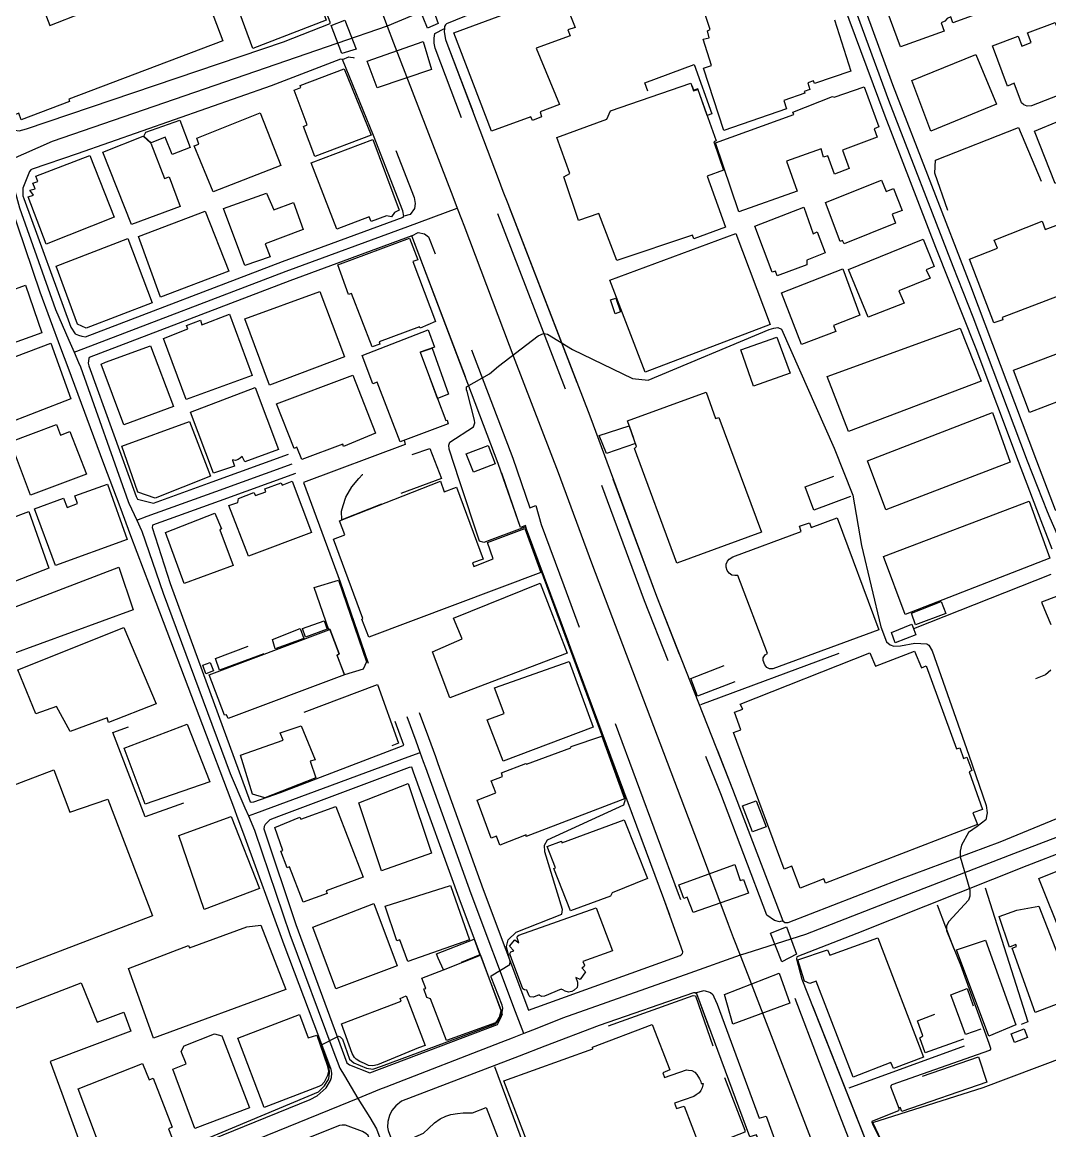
# Model space of a CAD drawing. Header units: millimetres. Extents: x 198785 to 203305, y 542885 to 545889.
# Drawn here: x 202746 to 202945.9, y 543996.1 to 544211.6 of the extents above; entities that cross this region are included whole.
import ezdxf

# ---------------------------------------------------------------- set-up
doc = ezdxf.new("R2010")
doc.units = ezdxf.units.MM
for name, pattern in [('FENCE_25K', [54.3, 28.7, -9.2, -16.4]), ('HIDDEN_BULD_25K', [28.8, 18.4, -10.4]), ('HIDDEN_IN_25K', [56.5, 36.5, -20])]:
    doc.linetypes.add(name, pattern=pattern)
for name, color, linetype in [('A0013114', 253, 'Continuous'), ('A0013117', 253, 'Continuous'), ('A0023214', 253, 'Continuous'), ('A0023217', 253, 'Continuous'), ('A0033324', 253, 'Continuous'), ('A0043325', 253, 'Continuous'), ('B0014111', 253, 'Continuous'), ('B0014112', 253, 'Continuous'), ('B0014113', 253, 'Continuous'), ('B0014115', 253, 'Continuous'), ('B0014116', 253, 'Continuous'), ('B0014118', 253, 'Continuous'), ('B0024120', 253, 'Continuous'), ('C0076117', 253, 'Continuous'), ('F0017111', 253, 'Continuous'), ('F0047224', 253, 'Continuous')]:
    doc.layers.add(name, color=color, linetype=linetype)

msp = doc.modelspace()

# ---------------------------------------------------------------- linework, layer by layer
at = {"layer": 'A0013114'}
for points in [[(202805.93, 544211.38), (202805.98, 544211.64), (202794.15, 544242.35), (202778.06, 544285.29), (202777.6, 544286.08)], [(202828.22, 544210.79), (202828.16, 544210.4), (202828.14, 544209.72), (202828.38, 544208.25), (202828.48, 544208.05), (202838.63, 544181.23), (202839.56, 544178.77), (202840.49, 544176.37), (202856.43, 544135.09), (202869.4, 544100.01), (202884.24, 544062.51), (202893.99, 544036.92), (202894.41, 544036.6)], [(202820.27, 544173.92), (202820.1, 544174.93), (202814.41, 544189.58), (202808.32, 544204.38)], [(202874.53, 544030.82), (202874.54, 544030.85), (202870.84, 544041.2), (202844.15, 544113.02), (202843.95, 544113.73), (202842.97, 544113.37), (202838.66, 544125.83), (202821.83, 544170.07)], [(202896.72, 544029.93), (202896.65, 544029.49), (202897.69, 544025.56), (202926.77, 543952.21), (202944.07, 543905.08), (202944.26, 543904.86)], [(202928.93, 543888.05), (202915.86, 543922.67), (202905.13, 543950.98), (202888.88, 543995.28), (202887.55, 543994.92), (202877.24, 544022.73)]]:
    msp.add_lwpolyline(points, dxfattribs=at)
at = {"layer": 'A0013117'}
for points in [[(202777.6, 544286.08), (202777.52, 544286.08), (202759.18, 544279), (202716.49, 544262.94), (202716.38, 544262.77), (202716.51, 544262.14), (202724.99, 544238.96), (202743.05, 544191.86), (202743.87, 544190.98), (202744.63, 544190.63), (202745.48, 544190.5), (202746.92, 544190.85), (202796.87, 544207.81), (202805.93, 544211.38)], [(202946.36, 544109.18), (202944.27, 544114.64), (202939.84, 544126.21), (202931.59, 544148.14), (202923.75, 544167.83), (202913.93, 544193.35), (202901.14, 544227.7)], [(202905.23, 544227.23), (202915.33, 544199.49), (202930.51, 544160.38), (202943.37, 544126.35), (202946.97, 544116.78), (202948.75, 544115.98), (202950.86, 544115.02), (202997.46, 544133.87), (203011.53, 544139.69), (203011.71, 544139.89), (203013.8, 544144.29), (203013.75, 544144.7), (203005.27, 544168.63), (203001.2, 544179.5), (202998.33, 544187.17), (202986.34, 544219.2)], [(202839.42, 544215.72), (202828.6, 544211.29), (202828.4, 544211.11), (202828.22, 544210.79)], [(202808.32, 544204.38), (202807.97, 544204.4), (202794.47, 544199.25), (202756.77, 544186.04), (202747.96, 544183.05), (202747.74, 544182.89), (202747.49, 544182.57), (202746.2, 544179.36), (202746.17, 544178.45), (202746.2, 544177.85), (202746.39, 544177.32), (202755.51, 544152.34), (202756.33, 544151.05), (202756.99, 544150.76), (202757.65, 544150.57), (202758.36, 544150.44), (202796.71, 544165.1), (202820.16, 544173.72), (202820.27, 544173.92)], [(202772.35, 543990.13), (202802.04, 544002.19), (202803.42, 544002.88), (202805.18, 544004.45), (202806, 544005.84), (202806.22, 544006.47), (202806.25, 544007.25), (202806.16, 544007.98), (202803.77, 544014.43), (202797, 544032.24), (202789.15, 544053.73), (202787.89, 544057.17), (202787.41, 544058.51), (202780.46, 544076.77), (202772.08, 544098.78), (202767.21, 544111.76), (202765.11, 544117.36), (202761.95, 544125.78), (202754.98, 544144.49), (202753.59, 544148.22), (202749.52, 544159.13), (202743.7, 544176.38)], [(202821.83, 544170.07), (202798.11, 544161.35), (202759.07, 544146.43), (202759.01, 544146.26), (202758.91, 544145.29), (202759.04, 544144.79), (202768.23, 544119.39), (202768.45, 544118.86), (202771.56, 544118.12), (202783.03, 544122.26), (202797.85, 544127.61)], [(202799.21, 544123.85), (202784.39, 544118.5), (202771.4, 544113.8), (202771.39, 544113.78), (202771.34, 544113.35), (202774.86, 544102.47), (202790.37, 544060.01), (202790.72, 544059.98), (202791.12, 544060.01), (202796.31, 544061.82), (202820.17, 544070.96), (202820.28, 544071.05), (202818.59, 544075.68)], [(202823.29, 544077.39), (202825.06, 544072.55), (202826.42, 544068.82), (202826.89, 544067.52), (202835.73, 544043.01), (202844.56, 544019.54), (202874.01, 544030.17), (202874.24, 544030.27), (202874.46, 544030.55), (202874.53, 544030.82)], [(202821.85, 544066.75), (202821.35, 544066.73), (202795.93, 544057.21), (202794.19, 544056.51), (202793.31, 544055.6), (202793.14, 544055.25), (202793.04, 544054.77), (202799.28, 544036.2), (202809.2, 544009.26), (202809.7, 544008.93), (202813.68, 544007.32), (202838.52, 544016.76), (202839.13, 544018.06), (202839.49, 544018.83), (202831.04, 544041.28), (202822.19, 544065.82), (202821.85, 544066.75)], [(202894.41, 544036.6), (202894.54, 544036.58), (202895.02, 544036.56), (202916.75, 544045.02), (202936.26, 544052.29), (202957.52, 544061)], [(202964.61, 544056.56), (202941.49, 544047.61), (202908.39, 544034.46), (202896.72, 544029.93)], [(202877.24, 544022.73), (202876.94, 544022.87), (202876.64, 544022.89), (202858.29, 544016.57), (202847.7, 544012.51), (202842.73, 544010.61), (202819.84, 544001.84), (202818.72, 544000.94), (202817.94, 544000.04), (202817.47, 543999.05), (202817.15, 543997.9), (202817.11, 543996.81), (202817.21, 543996.13), (202827.11, 543969.61)], [(202757.42, 543942.38), (202776.71, 543949.65), (202821.2, 543967.33), (202822.67, 543967.84), (202822.88, 543968.7), (202822.83, 543969.25), (202813.36, 543995.15), (202812.91, 543995.58), (202812.23, 543995.91), (202808.96, 543997.14), (202808.68, 543997.14), (202808.28, 543997.14), (202807.8, 543997.09), (202786.53, 543988.61), (202753.73, 543975.07), (202749.53, 543973.46), (202749.15, 543973.18), (202748.95, 543972.93), (202748.42, 543972.17), (202747.13, 543968.82)]]:
    msp.add_lwpolyline(points, dxfattribs=at)
at = {"layer": 'A0023214'}
msp.add_lwpolyline([(202815.4, 544215.1), (202817.03, 544210.87), (202818.29, 544207.59), (202829.81, 544177.72), (202830.68, 544175.45), (202831.5, 544173.33), (202831.94, 544172.18), (202841.85, 544145.89), (202850.29, 544124.06), (202856.78, 544106.52), (202877.54, 544051.86), (202883.39, 544036.22), (202884.36, 544033.69), (202885.7, 544030.21), (202887.17, 544026.4), (202908.95, 543969.79), (202915.95, 543951.6), (202934.5, 543901.93), (202936.58, 543896.44), (202937.62, 543893.69), (202938.67, 543890.93), (202951.57, 543856.87), (202954.8, 543848.34)], dxfattribs=at)
at = {"layer": 'A0023217'}
for points in [[(202897.1, 544243.14), (202892.04, 544241.35), (202887.35, 544239.69), (202861.64, 544229.26), (202826.63, 544214.83), (202817.03, 544210.87), (202807.25, 544207.5), (202751.85, 544188.44), (202746.29, 544185.96), (202743.05, 544184.51)], [(202947.4, 544111.97), (202946.02, 544115.16), (202945.49, 544116.41), (202941.61, 544126.28), (202931.05, 544154.26), (202927.13, 544164.11), (202914.63, 544196.42), (202903.19, 544227.47), (202898.91, 544238.48), (202897.1, 544243.14)], [(202743.05, 544184.51), (202744.02, 544180.99), (202745.51, 544175.54), (202752.52, 544155.73), (202755.12, 544149.8), (202756.14, 544147.45)], [(202756.14, 544147.45), (202758.04, 544148.18), (202797.41, 544163.22), (202821.08, 544171.92), (202830.68, 544175.45)], [(202756.14, 544147.45), (202757.02, 544145.46), (202757.38, 544144.62), (202766.65, 544118.45), (202766.8, 544118.12), (202768.33, 544114.82)], [(202768.33, 544114.82), (202770.37, 544115.56), (202783.71, 544120.38), (202798.53, 544125.73)], [(202768.33, 544114.82), (202769.27, 544112.77), (202769.34, 544112.63), (202773.47, 544100.63), (202786.5, 544065.55), (202789.36, 544058.86), (202790.04, 544057.29)], [(202823.46, 544069.63), (202822.67, 544071.8), (202820.94, 544076.53)], [(202790.04, 544057.29), (202791.48, 544057.82), (202804.68, 544062.7), (202821.11, 544068.77), (202823.46, 544069.63)], [(202843.61, 544014.98), (202842.02, 544019.19), (202833.39, 544042.15), (202824.54, 544066.67), (202824.13, 544067.78), (202823.46, 544069.63)], [(202966.27, 544060.42), (202963.48, 544059.35), (202938.88, 544049.95), (202912.57, 544039.74), (202898.42, 544034.24), (202895.54, 544033.33), (202886.83, 544030.57), (202885.7, 544030.21), (202875.9, 544026.74), (202851.16, 544017.96), (202846.15, 544015.99), (202843.61, 544014.98)], [(202811.36, 544002.38), (202807.84, 544000.95), (202779.44, 543989.37), (202744.53, 543975.7), (202739.61, 543973.77), (202739.04, 543975.02), (202737.28, 543979.84), (202723.6, 544017.34), (202719.99, 544025.48), (202712.26, 544046.09), (202709.77, 544053.18), (202708.58, 544056.58)], [(202790.04, 544057.29), (202791.22, 544054.53), (202791.3, 544054.31), (202798.14, 544034.22), (202806.48, 544011.84), (202807.81, 544008.25), (202808.72, 544006.75), (202811.36, 544002.38)], [(202843.61, 544014.98), (202841.35, 544014.1), (202839.15, 544013.23), (202816.76, 544004.58), (202815.56, 544004.09), (202811.36, 544002.38)], [(202811.36, 544002.38), (202813.64, 543998.65), (202814.99, 543996.44), (202824.93, 543969.57), (202825.01, 543969.35), (202825.18, 543968.84), (202825.8, 543967.01)]]:
    msp.add_lwpolyline(points, dxfattribs=at)
at = {"layer": 'A0033324', "linetype": 'HIDDEN_IN_25K', "flags": 128}
for points in [[(202893.99, 544036.92), (202893.37, 544036.73), (202892.4, 544036.96), (202890.9, 544038), (202881.91, 544061.61), (202867.07, 544099.12), (202858.26, 544122.95), (202854.1, 544134.21), (202837.22, 544177.88), (202826.38, 544206.55), (202826.2, 544207.56), (202826.18, 544208.52), (202826.3, 544209.4), (202828.16, 544210.4), (202828.14, 544209.72), (202828.38, 544208.25), (202828.48, 544208.05), (202838.63, 544181.23), (202839.56, 544178.77), (202840.49, 544176.37), (202856.43, 544135.09), (202869.4, 544100.01), (202884.24, 544062.51), (202893.99, 544036.92)], [(202821.54, 544174.2), (202820.27, 544173.92), (202820.1, 544174.93), (202814.41, 544189.58), (202808.32, 544204.38), (202809.58, 544204.89), (202809.88, 544204.84), (202810.44, 544204.74), (202811.18, 544204.44), (202811.68, 544204.09), (202817.19, 544190.69), (202817.35, 544190.28), (202822.31, 544177.51), (202822.46, 544176.36), (202822.33, 544175.42), (202821.54, 544174.2)], [(202841.48, 544126.86), (202844.81, 544117.22), (202845.95, 544117.63), (202847, 544113.96), (202851.41, 544102.09), (202873.66, 544042.23), (202876.33, 544034.74), (202876.65, 544033.83), (202876.77, 544033.19), (202876.76, 544032.24), (202874.46, 544030.55), (202874.54, 544030.85), (202870.84, 544041.2), (202844.15, 544113.02), (202843.95, 544113.73), (202842.97, 544113.37), (202838.66, 544125.83), (202821.83, 544170.07), (202823.04, 544170.75), (202824.33, 544170.45), (202825.06, 544169.86), (202825.48, 544168.92), (202841.48, 544126.86)], [(202911.51, 543990.7), (202909.43, 543990.46), (202908.8, 543990.54), (202908.3, 543990.74), (202905.07, 543999.07), (202901.15, 544009.36), (202894.23, 544027.49), (202894.25, 544028.22), (202894.4, 544028.49), (202894.65, 544028.82), (202895.2, 544029.07), (202896.72, 544029.93), (202896.65, 544029.49), (202897.69, 544025.56), (202911.51, 543990.7)], [(202881.2, 544020.69), (202889.41, 543998.54), (202890.75, 543998.9), (202905.98, 543957.39), (202907.94, 543952.03), (202918.67, 543923.73), (202930.36, 543892.76), (202930.79, 543891.43), (202930.94, 543890.58), (202930.94, 543889.41), (202930.52, 543888.8), (202928.93, 543888.05), (202915.86, 543922.67), (202905.13, 543950.98), (202888.88, 543995.28), (202887.55, 543994.92), (202877.24, 544022.73), (202876.94, 544022.87), (202878.72, 544023.37), (202879.92, 544022.96), (202880.36, 544022.55), (202880.61, 544022.12), (202881.2, 544020.69)]]:
    msp.add_lwpolyline(points, dxfattribs=at)
at = {"layer": 'A0043325'}
for points in [[(202826.97, 544211.37), (202824.89, 544210.48), (202822.35, 544216.77), (202824.7, 544217.68), (202826.97, 544211.37)], [(202811.04, 544206.4), (202808.2, 544205.53), (202806.18, 544210.95), (202808.78, 544212.01), (202811.04, 544206.4)], [(202825.69, 544202.39), (202815.07, 544198.88), (202813.15, 544204.03), (202824.02, 544207.86), (202825.69, 544202.39)], [(202884.69, 544047.82), (202885.68, 544044.76), (202886.35, 544044.95), (202887.29, 544042.26), (202876.54, 544038.51), (202875.4, 544041.51), (202874.74, 544041.21), (202873.76, 544043.87), (202884.69, 544047.82)], [(202896.67, 544030.41), (202893.81, 544028.93), (202891.58, 544034.51), (202894.7, 544035.72), (202896.67, 544030.41)], [(202895.34, 544020.91), (202884.3, 544016.81), (202882.64, 544022.56), (202893.29, 544026.74), (202895.34, 544020.91)]]:
    msp.add_lwpolyline(points, dxfattribs=at)
at = {"layer": 'B0014111'}
for points in [[(202805.15, 544211.98), (202790.92, 544206.51), (202787.78, 544214.91), (202791.81, 544216.41), (202788.01, 544227.36), (202797.81, 544231.04), (202802.06, 544219.1), (202802.63, 544218.91), (202805.15, 544211.98)], [(202846.78, 544194.18), (202847.08, 544193.22), (202845.28, 544192.5), (202845, 544193.24), (202837.33, 544190.4), (202830.03, 544209.57), (202850.92, 544217.33), (202853.59, 544210.61), (202852.16, 544210.12), (202852.61, 544208.93), (202846.01, 544206.57), (202850.54, 544195.62), (202846.78, 544194.18)], [(202904.02, 544212.05), (202907.24, 544202.12), (202900.16, 544199.7), (202899.96, 544200.2), (202898.85, 544199.84), (202899.28, 544198.5), (202898.18, 544198.11), (202898.29, 544197.8), (202894.19, 544196.39), (202894.74, 544194.79), (202882.54, 544190.56), (202878.59, 544202.66), (202880.15, 544203.21), (202878.49, 544208.31), (202879.69, 544208.55), (202879.35, 544209.95), (202879.85, 544210.18), (202878.41, 544214.47)], [(202813.95, 544189.65), (202803, 544185.53), (202800.77, 544191.35), (202801.46, 544191.69), (202798.92, 544198.37), (202800.27, 544198.94), (202800.13, 544199.33), (202808.66, 544202.53), (202813.95, 544189.65)], [(202876.13, 544199.79), (202876.64, 544198.28), (202877.48, 544198.55), (202881.02, 544188.56), (202880.56, 544188.35), (202882.48, 544182.85), (202879.31, 544181.66), (202882.83, 544171.77), (202876.66, 544169.49), (202876.4, 544170.19), (202861.74, 544165.25), (202858.19, 544174.45), (202854.26, 544173.04), (202851.38, 544181.54), (202852.6, 544182.18), (202850.05, 544189.2), (202859.76, 544192.77), (202860.51, 544194.37), (202876.13, 544199.79)], [(202796.35, 544183.73), (202783.21, 544178.63), (202779.5, 544187.55), (202780.39, 544187.91), (202780, 544189.04), (202792.33, 544193.99), (202796.35, 544183.73)], [(202776.72, 544192.54), (202778.72, 544187.22), (202775.22, 544185.86), (202773.86, 544189.24), (202771.14, 544188.13), (202769.73, 544189.44), (202770.07, 544190.22), (202776.72, 544192.54)], [(202771.1, 544188.12), (202773.73, 544181.24), (202774.64, 544181.55), (202776.8, 544175.79), (202767.32, 544172.3), (202761.73, 544186.33), (202769.58, 544189.44), (202771.1, 544188.12)], [(202818.49, 544174.62), (202817.89, 544173.8), (202816.91, 544173.96), (202813.93, 544172.85), (202813.52, 544173.77), (202807.25, 544171.38), (202802.23, 544184.27), (202814.27, 544188.79), (202819.36, 544175.04), (202818.49, 544174.62)], [(202763.97, 544173.7), (202750.73, 544168.48), (202747.18, 544177.63), (202748.23, 544178.01), (202747.56, 544178.93), (202748.57, 544179.24), (202748.12, 544180.31), (202749.12, 544180.63), (202748.72, 544181.65), (202759.22, 544185.69), (202763.97, 544173.7)], [(202793.57, 544178.35), (202795, 544175.11), (202798.85, 544176.53), (202800.71, 544171.28), (202793.32, 544168.51), (202794.26, 544166.02), (202789.38, 544164.34), (202785.2, 544175.37), (202793.57, 544178.35)], [(202822.04, 544165.09), (202826.47, 544153.43), (202823.44, 544152.15), (202823.3, 544152.39), (202815.49, 544149.48), (202815.62, 544149.01), (202814.1, 544148.47), (202810.13, 544158.87), (202809.53, 544158.67), (202807.46, 544164.42), (202821.4, 544169.64), (202823.01, 544165.41), (202822.04, 544165.09)], [(202891.52, 544152.81), (202867.22, 544143.57), (202860.37, 544161.44), (202884.88, 544170.54), (202891.52, 544152.81)], [(202749.9, 544151.22), (202737.23, 544146.71), (202733.95, 544155.84), (202746.68, 544160.46), (202749.9, 544151.22)], [(202823.47, 544147.48), (202826.84, 544138.46), (202828.44, 544134.18), (202828.69, 544134.27), (202828.93, 544133.51), (202819.6, 544130.03), (202815.1, 544141.64), (202814.25, 544141.31), (202812.19, 544146.82), (202825.04, 544151.78), (202826.25, 544148.46), (202823.47, 544147.48)], [(202895.41, 544143.37), (202888.31, 544140.84), (202885.8, 544147.89), (202892.83, 544150.36), (202895.41, 544143.37)], [(202775.45, 544136.87), (202765.8, 544133.3), (202761.4, 544145.14), (202762.25, 544145.54), (202770.99, 544148.71), (202775.45, 544136.87)], [(202879.09, 544139.7), (202880.91, 544134.58), (202881.52, 544134.77), (202889.82, 544112.48), (202873.37, 544106.41), (202865.14, 544128.72), (202865.56, 544129.09), (202863.76, 544134.1), (202879.09, 544139.7)], [(202752.74, 544133.39), (202753.48, 544131.33), (202755.31, 544132.03), (202758.55, 544123.76), (202747.65, 544119.67), (202743.79, 544130.01), (202752.74, 544133.39)], [(202827.43, 544122.36), (202828.14, 544120.33), (202830.52, 544121.2), (202835.69, 544107.21), (202833.66, 544106.47), (202833.91, 544105.77), (202837.63, 544107.27), (202836.56, 544110.47), (202843.8, 544113.17), (202846.95, 544104.61), (202813.46, 544092.05), (202812.12, 544095.58), (202812.32, 544095.65), (202806.61, 544111.1), (202808.83, 544111.94), (202807.75, 544114.67), (202827.43, 544122.36)], [(202787.08, 544106.01), (202777.53, 544102.47), (202773.93, 544112.42), (202783.54, 544116.17), (202784.79, 544113.1), (202784.5, 544112.93), (202787.08, 544106.01)], [(202904.58, 544115.25), (202912.66, 544093.49), (202892.05, 544085.89), (202891.41, 544085.9), (202890.87, 544086.17), (202890.48, 544086.7), (202890.17, 544087.49), (202890.2, 544088.02), (202890.58, 544088.62), (202891.03, 544088.87), (202885.23, 544104.04), (202884.66, 544104.02), (202884.08, 544104.12), (202883.59, 544104.5), (202883.18, 544105.01), (202883, 544105.67), (202882.99, 544106.22), (202883.22, 544106.84), (202883.55, 544107.2), (202884.28, 544107.69), (202897.58, 544112.62), (202897.21, 544113.63), (202899.18, 544114.3), (202899.52, 544113.36), (202904.58, 544115.25)], [(202767.64, 544097.38), (202743.51, 544088.58), (202740.57, 544096.37), (202764.85, 544105.68), (202767.64, 544097.38)], [(202808.75, 544084.71), (202807.29, 544088.53), (202807.73, 544088.78), (202805.9, 544093.58), (202805.69, 544093.5), (202802.85, 544101.69), (202807.57, 544103.15), (202813.05, 544087.23), (202812.4, 544085.85), (202808.75, 544084.71)], [(202852.02, 544088.95), (202829.25, 544080.23), (202825.83, 544089.18), (202831.66, 544091.71), (202829.97, 544095.76), (202846.79, 544102.56), (202852.02, 544088.95)], [(202772.13, 544079.1), (202762.85, 544075.45), (202762.61, 544076.35), (202755.41, 544073.68), (202752.73, 544078.56), (202748.71, 544077.15), (202745.22, 544085.69), (202765.81, 544093.92), (202772.13, 544079.1)], [(202808.75, 544084.71), (202786.1, 544076.26), (202785.8, 544076.98), (202785.43, 544076.88), (202782.41, 544084.72), (202805.69, 544093.5), (202805.9, 544093.58), (202807.72, 544088.78), (202807.28, 544088.53), (202808.75, 544084.71)], [(202919.63, 544089.3), (202920.98, 544086.11), (202921.89, 544086.48), (202927.81, 544070.33), (202928.4, 544070.51), (202929.17, 544068.49), (202929.8, 544068.69), (202930.78, 544066.15), (202930.22, 544065.89), (202932.84, 544058.52), (202930.97, 544057.89), (202931.84, 544055.63), (202902.31, 544044.23), (202901.98, 544045.06), (202897.4, 544043.22), (202895.75, 544047.54), (202894.29, 544046.97), (202884.38, 544073.49), (202885.81, 544074.03), (202884.58, 544077.46), (202886.2, 544078.08), (202885.72, 544079.03), (202910.93, 544088.99), (202912.02, 544086.41), (202919.63, 544089.3)], [(202857.11, 544074.57), (202839.63, 544067.97), (202836.48, 544075.95), (202839.77, 544077.22), (202837.9, 544082.18), (202852.42, 544087.31), (202857.11, 544074.57)], [(202803.17, 544064.72), (202793.25, 544060.84), (202790.86, 544061.54), (202788.49, 544069.09), (202796.79, 544072.03), (202796.25, 544073.48), (202800.34, 544074.8), (202803.02, 544068.23), (202802.07, 544067.95), (202803.17, 544064.72)], [(202858.77, 544072.83), (202863.19, 544060.64), (202844.08, 544053.27), (202844.06, 544053.61), (202838.98, 544051.64), (202838.29, 544053.36), (202837.26, 544052.95), (202834.55, 544060.36), (202838.18, 544061.78), (202837.28, 544064.1), (202839.48, 544064.93), (202839.31, 544065.69), (202844, 544067.49), (202844.11, 544067.34), (202852.77, 544070.52), (202852.8, 544070.8), (202858.77, 544072.83)], [(202752.2, 544066.28), (202755.3, 544058), (202762.74, 544060.56), (202771.41, 544037.88), (202734.03, 544023.59), (202722.07, 544054.77), (202752.2, 544066.28)], [(202825.68, 544050.04), (202815.95, 544046.65), (202811.56, 544059.84), (202821.15, 544063.59), (202825.68, 544050.04)], [(202792.18, 544043.18), (202781.47, 544039.11), (202776.49, 544053.46), (202786.71, 544057.19), (202792.18, 544043.18)], [(202863.11, 544056.51), (202867.65, 544045.1), (202860.82, 544042.37), (202860.45, 544041.7), (202852.69, 544038.84), (202849.43, 544047.06), (202849.79, 544047.21), (202848.17, 544051.32), (202850.97, 544052.4), (202851.03, 544052.06), (202863.11, 544056.51)], [(202957.46, 544050.61), (202957.61, 544050.03), (202957.88, 544050.09), (202962.15, 544039.25), (202961.59, 544038.45), (202948.54, 544033.31), (202943.81, 544045.12), (202957.46, 544050.61)], [(202819, 544028.16), (202807.03, 544023.65), (202802.58, 544035.66), (202814.44, 544040.28), (202819, 544028.16)], [(202857.66, 544039.43), (202860.89, 544031.06), (202855.13, 544028.98), (202855.4, 544028.26), (202855.3, 544027.95), (202854.94, 544027.76), (202854.92, 544027.76), (202855.61, 544026.96), (202854.6, 544025.48), (202853.73, 544025.86), (202854.09, 544024.95), (202854.09, 544024.4), (202854, 544023.95), (202853.39, 544023.45), (202852.97, 544023.18), (202852.33, 544023.02), (202851.67, 544023.21), (202851.19, 544023.47), (202851.03, 544023.58), (202850.89, 544023.61), (202847.66, 544022.28), (202847.12, 544022.2), (202846.71, 544022.37), (202846.59, 544022.48), (202845.52, 544022.08), (202844.88, 544022.14), (202844.67, 544022.3), (202844.22, 544023.44), (202843.73, 544023.5), (202843.43, 544023.71), (202841.24, 544029.56), (202840.93, 544030.48), (202841.09, 544030.85), (202841.27, 544030.94), (202841.69, 544031.08), (202840.82, 544031.96), (202841.85, 544033.18), (202842.63, 544032.64), (202842.3, 544033.57), (202842.38, 544033.92), (202842.64, 544034.09), (202857.66, 544039.43)], [(202943.8, 544039.72), (202950.7, 544021.98), (202943.07, 544019.09), (202938.58, 544031.56), (202939.47, 544031.9), (202939.33, 544032.32), (202938.12, 544031.79), (202936.08, 544037.72), (202939.54, 544039), (202943.8, 544039.72)], [(202912.47, 544033.57), (202921.34, 544010.37), (202915.54, 544008.17), (202915.02, 544009.34), (202907.65, 544006.48), (202900.47, 544025.2), (202899.23, 544024.72), (202898.2, 544025.17), (202896.94, 544029.32), (202902.7, 544031.27), (202903.11, 544030.23), (202912.47, 544033.57)], [(202939.33, 544016.67), (202934.1, 544014.48), (202927.77, 544031.27), (202933.44, 544033.16), (202939.33, 544016.67)], [(202827.98, 544027.4), (202835.17, 544030.24), (202839.14, 544019.45), (202838.84, 544018.17), (202838.46, 544017.53), (202838.09, 544017.09), (202828.57, 544013.62), (202825.5, 544021.74), (202824.78, 544021.99), (202824.18, 544023.68), (202824.57, 544023.74), (202823.76, 544025.73), (202827.98, 544027.4)], [(202757.52, 544024.83), (202760.64, 544017.21), (202765.83, 544019.17), (202767.19, 544015.45), (202751.49, 544009.53), (202753.74, 544003.38), (202759.64, 543987.1), (202757.62, 543986.44), (202757.69, 543986.09), (202747.77, 543982.32), (202746.91, 543984.4), (202743.69, 543983.37), (202732.34, 544013.25), (202733.59, 544013.82), (202732.98, 544015.36), (202757.52, 544024.83)], [(202815.15, 544008.92), (202814.24, 544008.69), (202813.44, 544008.79), (202812.62, 544009.15), (202811.72, 544009.58), (202811.01, 544010), (202810.69, 544010.31), (202810.25, 544011.08), (202808.14, 544016.9), (202819.77, 544021.3), (202819.56, 544021.79), (202820.72, 544022.29), (202824.44, 544012.69), (202823.15, 544012.18), (202815.15, 544008.92)], [(202800.02, 544018.66), (202801.7, 544014.17), (202803.35, 544014.7), (202805.38, 544008.82), (202805.59, 544008.14), (202805.63, 544007.53), (202805.46, 544006.84), (202805.07, 544006.07), (202804.79, 544005.53), (202804.29, 544004.97), (202803.73, 544004.66), (202793.1, 544000.6), (202787.99, 544014.09), (202800.02, 544018.66)], [(202848.83, 543982.07), (202839.71, 544005.76), (202857.05, 544011.99), (202856.96, 544012.33), (202868.59, 544016.75), (202872.03, 544007.93), (202870.65, 544007.36)], [(202790.26, 544000.56), (202779.65, 543996.55), (202775.32, 544008.07), (202777.94, 544009.09), (202776.97, 544011.47), (202777.55, 544012.57), (202783.46, 544014.9), (202784.85, 544014.53), (202790.26, 544000.56)], [(202965.61, 543992.4), (202963.93, 543988.94), (202955.95, 543970.91), (202950.76, 543959.58), (202938.71, 543972.63), (202945.2, 543987.1), (202938.97, 543989.88), (202935.73, 543987.37), (202918.71, 543982.43), (202911.52, 543997.71), (202932.96, 544004.47), (202948.95, 544010.55), (202959.77, 544014.7), (202963.39, 544008.32), (202956.48, 544003.19), (202958.36, 544002.21), (202962.99, 543999.24), (202965.61, 543992.4)], [(202769.47, 544009.14), (202770.72, 544006.01), (202771.54, 544006.3), (202775.19, 543996.81), (202774.48, 543996.45), (202776.1, 543992.34), (202763.38, 543987.17), (202756.95, 544004.21), (202769.47, 544009.14)], [(202870.65, 544007.36), (202870.96, 544006.45), (202875.28, 544007.91), (202875.67, 544007.88), (202876.3, 544007.77), (202876.86, 544007.48), (202877.29, 544007.01), (202877.79, 544006.21), (202878.03, 544005.67), (202878.11, 544005.28), (202878.51, 544005.28), (202878.33, 544004.4), (202878.05, 544003.89), (202877.72, 544003.44), (202877.12, 544003.08), (202876.66, 544002.77), (202872.95, 544001.42), (202873.34, 544000.38), (202874.81, 544000.89), (202877.76, 543993.06)], [(202844.29, 543980.06), (202831.14, 543974.87), (202830.1, 543977.41), (202828.88, 543976.94), (202822.05, 543994.72), (202824.09, 543995.61), (202825.06, 543996.54), (202826.24, 543997.6), (202827.35, 543998.41), (202828.46, 543998.93), (202829.42, 543999.26), (202830.73, 543999.46), (202831.81, 543999.54), (202833.65, 543999.57), (202836.31, 544000.62), (202844.29, 543980.06)]]:
    msp.add_lwpolyline(points, dxfattribs=at)
at = {"layer": 'B0014112'}
for points in [[(202935.54, 544195.65), (202922.77, 544190.45), (202919.07, 544200.27), (202931.57, 544205.36), (202935.54, 544195.65)], [(202909.8, 544199.04), (202912.65, 544191.3), (202911.78, 544190.89), (202912.32, 544189.28), (202905.58, 544186.71), (202906.92, 544183.2), (202904.03, 544182.05), (202902.76, 544185.61), (202901.9, 544185.36), (202901.44, 544186.99), (202894.74, 544184.62), (202896.79, 544178.74), (202885.42, 544174.73), (202880.9, 544188.19), (202896.12, 544193.69), (202895.95, 544194.14), (202903.66, 544197.15), (202904, 544197.03), (202909.8, 544199.04)], [(202913.19, 544180.88), (202914.13, 544178.72), (202915.5, 544179.26), (202917.19, 544174.99), (202915.25, 544174.29), (202915.94, 544172.55), (202905.93, 544168.52), (202905.63, 544169.14), (202905.13, 544168.96), (202902.33, 544176.56), (202913.19, 544180.88)], [(202786.27, 544163.19), (202772.97, 544158.15), (202768.65, 544169.95), (202781.65, 544174.88), (202786.27, 544163.19)], [(202898.08, 544175.68), (202899.88, 544170.48), (202900.65, 544170.83), (202902.23, 544166.76), (202898.7, 544165.34), (202898.64, 544164.47), (202892.92, 544162.3), (202892.59, 544163.2), (202891.95, 544163.01), (202888.53, 544171.95), (202898.08, 544175.68)], [(202917.57, 544156.97), (202910.62, 544154.26), (202906.75, 544163.54), (202921.27, 544169.41), (202923.44, 544164.12), (202921.9, 544163.48), (202922.65, 544161.87), (202916.53, 544159.38), (202917.57, 544156.97)], [(202904.32, 544151.49), (202897.64, 544148.98), (202893.75, 544158.97), (202905.65, 544163.67), (202908.99, 544154.67), (202903.83, 544152.65), (202904.32, 544151.49)], [(202808.71, 544146.52), (202794.15, 544141.06), (202789.38, 544153.95), (202803.96, 544159.28), (202808.71, 544146.52)], [(202782.67, 544123.36), (202771.92, 544119.1), (202768.57, 544120.23), (202765.42, 544129.18), (202778.6, 544133.97), (202782.67, 544123.36)], [(202798.55, 544122.36), (202802.32, 544112.43), (202790.04, 544107.81), (202786.26, 544117.63), (202788.01, 544118.2), (202788.1, 544119.02), (202791.08, 544120.16), (202791.41, 544119.57), (202793.43, 544120.33), (202793.23, 544120.88), (202796.41, 544122.07), (202796.63, 544121.59), (202798.55, 544122.36)], [(202807.05, 544059.14), (202812.39, 544045.4), (202805.17, 544042.76), (202805.37, 544042.24), (202800.71, 544040.51), (202798.03, 544047.4), (202797.61, 544047.22), (202796.35, 544050.44), (202796.74, 544050.6), (202795.2, 544055.02), (202800.08, 544057.05), (202800.26, 544056.66), (202807.05, 544059.14)]]:
    msp.add_lwpolyline(points, dxfattribs=at)
at = {"layer": 'B0014113'}
for points in [[(202948.28, 544207.98), (202949.65, 544204.26), (202950.3, 544204.5), (202952.07, 544199.86), (202951.21, 544198.8), (202942.35, 544195.38), (202941.54, 544195.3), (202940.87, 544195.56), (202940.39, 544195.96), (202938.99, 544199.74), (202937.71, 544199.15), (202934.78, 544207), (202939.77, 544208.89), (202940.49, 544206.97), (202942.31, 544207.66), (202941.62, 544209.56), (202946.97, 544211.54), (202948.28, 544207.98)], [(202958.59, 544184.92), (202946.95, 544180.23), (202942.95, 544190.44), (202947.94, 544192.48), (202947.5, 544193.48), (202953.75, 544195.8), (202954.54, 544195.11), (202958.59, 544184.92)], [(202959.84, 544176.89), (202964.32, 544164.79), (202936.64, 544154.2), (202936.76, 544153.73), (202935.05, 544153.15), (202930.33, 544165.55), (202935.74, 544167.68), (202935.09, 544169.25), (202944.44, 544172.93), (202945, 544171.3), (202959.84, 544176.89)], [(202771.35, 544157.04), (202758.47, 544152.15), (202756.82, 544152.88), (202752.68, 544164.17), (202766.59, 544169.59), (202771.35, 544157.04)], [(202786.37, 544154.86), (202790.8, 544142.93), (202777.95, 544138.25), (202773.52, 544150.1), (202778.29, 544152), (202778.02, 544152.66), (202780.71, 544153.66), (202781.01, 544152.8), (202786.37, 544154.86)], [(202969.43, 544146.22), (202941.95, 544135.74), (202938.88, 544143.94), (202966.32, 544154.31), (202969.43, 544146.22)], [(202932.58, 544141.81), (202906.77, 544132.05), (202902.65, 544142.71), (202928.49, 544152.13), (202932.58, 544141.81)], [(202755.54, 544138.37), (202742.18, 544133.21), (202738.19, 544144.15), (202751.62, 544149.22), (202755.54, 544138.37)], [(202814.76, 544131.68), (202808.53, 544129.09), (202808.4, 544129.56), (202800.42, 544126.6), (202799.44, 544129.02), (202798.93, 544128.76), (202795.53, 544137.42), (202810.37, 544142.98), (202814.76, 544131.68)], [(202795.9, 544128.54), (202789.37, 544126.13), (202788.83, 544127.16), (202788.47, 544126.85), (202788.05, 544126.57), (202787.54, 544126.42), (202786.93, 544126.5), (202786.97, 544126.48), (202787.37, 544125.29), (202783.25, 544123.94), (202778.81, 544135.82), (202791.34, 544140.62), (202795.9, 544128.54)], [(202938.23, 544126.05), (202914.05, 544116.8), (202910.44, 544126.34), (202934.76, 544135.74), (202938.23, 544126.05)], [(202762.67, 544121.81), (202766.48, 544111.06), (202752.55, 544105.97), (202748.44, 544116.99), (202754.09, 544119.1), (202754.79, 544117.24), (202756.81, 544118.02), (202756.29, 544119.51), (202762.67, 544121.81)], [(202751.26, 544105.47), (202739.36, 544100.89), (202735.42, 544112.04), (202747.33, 544116.49), (202751.26, 544105.47)], [(202782.53, 544063.95), (202769.99, 544059.58), (202765.87, 544070.46), (202778.13, 544075.11), (202782.53, 544063.95)], [(202829.35, 544043.77), (202833.05, 544033.21), (202821.03, 544028.98), (202819.5, 544033.22), (202818.91, 544033.01), (202816.65, 544039.72), (202829.35, 544043.77)], [(202792.44, 544036.03), (202797.31, 544023.56), (202771.57, 544014.11), (202766.7, 544027.61), (202778.42, 544032.13), (202778.58, 544031.66), (202789.73, 544035.73), (202792.44, 544036.03)]]:
    msp.add_lwpolyline(points, dxfattribs=at)
at = {"layer": 'B0014115'}
for points in [[(202777.04, 544220.83), (202779.8, 544221.88), (202785.07, 544208), (202755.14, 544196.63), (202755.22, 544196.21), (202745.86, 544192.66), (202745.38, 544193.93), (202744.41, 544193.52), (202717.96, 544263.43), (202758.37, 544278.39), (202762.34, 544267.76), (202759.37, 544266.71), (202777.04, 544220.83)], [(202740.7, 544252.56), (202739.97, 544254.5), (202735.34, 544252.78), (202751.42, 544210.96), (202757.73, 544213.45), (202753.79, 544224.04), (202761.14, 544226.6), (202750.02, 544256.25), (202740.7, 544252.56)], [(202935.5, 544229.16), (202940.17, 544230.91), (202944.85, 544218.27), (202936.91, 544215.33), (202936.45, 544216.44), (202935.37, 544216), (202935.29, 544215.41), (202934.83, 544215.18), (202935.11, 544214.41), (202927.08, 544211.47), (202926.67, 544212.64), (202925.97, 544212.35), (202925.5, 544211.8), (202924.8, 544211.51), (202925.36, 544209.87), (202916.87, 544206.84), (202911.87, 544220.34), (202935.5, 544229.16)], [(202945.91, 544107.44), (202917.78, 544096.48), (202913.57, 544107.76), (202941.89, 544118.47), (202945.91, 544107.44)]]:
    msp.add_lwpolyline(points, dxfattribs=at)
at = {"layer": 'B0014116', "linetype": 'HIDDEN_BULD_25K', "flags": 128}
for points in [[(202876.73, 544203.37), (202880.2, 544193.79), (202879.29, 544193.49), (202877.47, 544198.66), (202876.71, 544198.37), (202876.16, 544199.91), (202868.15, 544197.08), (202867.14, 544199.81), (202876.73, 544203.37)], [(202862.43, 544155.3), (202861.37, 544154.94), (202860.48, 544157.61), (202861.51, 544157.93), (202862.43, 544155.3)], [(202823.47, 544147.48), (202825.81, 544148.25), (202828.99, 544139.28), (202826.86, 544138.47), (202823.47, 544147.48)], [(202865.31, 544129.73), (202859.69, 544127.73), (202858.3, 544131.25), (202864.1, 544133.15), (202865.31, 544129.73)], [(202815.94, 544117.9), (202808.19, 544114.85), (202808.16, 544116.54), (202808.46, 544117.66), (202808.98, 544119.28), (202810.18, 544121.26), (202811.56, 544122.88), (202812.25, 544123.65), (202813.52, 544124.37), (202815.26, 544125.28), (202825.36, 544128.73), (202827.64, 544122.89), (202817.54, 544119.16), (202816.84, 544118.67), (202815.94, 544117.9)], [(202838.07, 544125.77), (202833.83, 544124.12), (202832.4, 544127.67), (202836.7, 544129.32), (202838.07, 544125.77)], [(202907.17, 544119.37), (202900, 544116.72), (202898.36, 544121.25), (202905.48, 544123.93), (202907.17, 544119.37)], [(202925.7, 544096.67), (202919.8, 544094.47), (202919.04, 544096.7), (202924.79, 544098.99), (202925.7, 544096.67)], [(202805.39, 544093.62), (202801.13, 544092.08), (202800.54, 544093.71), (202804.79, 544095.22), (202805.39, 544093.62)], [(202919.85, 544092.48), (202915.86, 544090.96), (202915.11, 544092.96), (202919.08, 544094.57), (202919.85, 544092.48)], [(202793.03, 544088.84), (202784.4, 544085.61), (202783.64, 544087.9), (202792.16, 544091.13), (202793.03, 544088.84)], [(202783.23, 544085.49), (202781.78, 544084.95), (202781.19, 544086.63), (202782.62, 544087.15), (202783.23, 544085.49)], [(202884.69, 544083.37), (202877.39, 544080.6), (202876.11, 544083.99), (202883.36, 544086.84), (202884.69, 544083.37)], [(202890.77, 544055.15), (202888.08, 544054.2), (202886.18, 544059.27), (202888.79, 544060.22), (202890.77, 544055.15)], [(202827.98, 544027.4), (202826.99, 544029.64), (202826.63, 544030.46), (202833.94, 544033.33), (202835.08, 544030.29), (202827.98, 544027.4)], [(202932.52, 544015.84), (202929.52, 544014.79), (202926.68, 544022.54), (202929.87, 544023.75), (202932.52, 544015.84)], [(202929.15, 544013.91), (202921.7, 544011.21), (202920.64, 544014.14), (202921.22, 544014.54), (202920.22, 544017.44), (202926.85, 544020.03), (202929.15, 544013.91)], [(202941.58, 544014.21), (202939.05, 544013.25), (202938.43, 544014.92), (202940.91, 544015.9), (202941.58, 544014.21)], [(202933.71, 544005.5), (202917.12, 543999.84), (202915.43, 544004.74), (202932.03, 544010.46), (202933.71, 544005.5)]]:
    msp.add_lwpolyline(points, dxfattribs=at)
at = {"layer": 'B0014118', "linetype": 'HIDDEN_BULD_25K', "flags": 128}
msp.add_lwpolyline([(202800.81, 544091.79), (202795.23, 544089.75), (202794.71, 544091.62), (202800.15, 544093.71), (202800.81, 544091.79)], dxfattribs=at)
at = {"layer": 'B0024120', "linetype": 'FENCE_25K', "flags": 128}
for points in [[(202923.7, 544184.8), (202939.84, 544191.16), (202945.16, 544178.56), (202927.49, 544171.14), (202923.55, 544182.28), (202923.7, 544184.8)], [(202919.49, 544093.75), (202946.87, 544104.58), (202947.5, 544104.38), (202960.96, 544066.75), (202960.96, 544065.97), (202960.91, 544065.24), (202960.69, 544064.59), (202960.03, 544063.63), (202959.25, 544063.1), (202945.28, 544057.24)], [(202878.08, 544078.93), (202915.11, 544092.71)], [(202800.92, 544077.5), (202815.14, 544082.85), (202819.23, 544071.41), (202805.33, 544066.32), (202800.92, 544077.5)], [(202777.4, 544059.77), (202770, 544057.11), (202763.67, 544073.52), (202778.73, 544079.04)], [(202933.37, 544043.29), (202941.65, 544017.23), (202933.54, 544014.17), (202930.88, 544022.13), (202924.06, 544039.92)], [(202930.24, 543942.85), (202944.56, 543948.06), (202946.75, 543948.77), (202967.27, 543992.84), (202970.67, 543999.94), (202970.89, 544000.72), (202971.77, 544013.63), (202971.82, 544014.72), (202971.5, 544018.06), (202970.72, 544024.13), (202966.29, 544035.88), (202965.86, 544036.19), (202949.27, 544029.72), (202949.17, 544029.54), (202952.24, 544021.44), (202952.19, 544021.13), (202933.89, 544014.21), (202906.86, 544004.34)], [(202860.06, 544016.49), (202876.58, 544022.39), (202877.04, 544022.33), (202880.38, 544012.62)], [(202882.68, 544006.46), (202886.6, 543996.23), (202886.58, 543995.83), (202848.26, 543980.91), (202838.01, 544008.51)]]:
    msp.add_lwpolyline(points, dxfattribs=at)
at = {"layer": 'C0076117'}
for points in [[(202947.26, 544099.94), (202944.34, 544098.87), (202945.25, 544096.66), (202946.13, 544094.49)], [(202946.1, 544085.65), (202945.06, 544084.74), (202943.14, 544083.92)]]:
    msp.add_lwpolyline(points, dxfattribs=at)
at = {"layer": 'F0017111', "elevation": 20}
msp.add_lwpolyline([(202776.56, 543992.34), (202803.66, 544003.64), (202804.82, 544004.84), (202805.71, 544006.19), (202805.83, 544007.36), (202805.74, 544008.31), (202804.26, 544012.49), (202804.27, 544012.79), (202807.57, 544014.45), (202807.91, 544014.36), (202808.33, 544013.92), (202809.7, 544010.03), (202810.54, 544009.3), (202813, 544008.28), (202814.26, 544008.07), (202815.91, 544008.65), (202828.72, 544013.4), (202838.1, 544016.89), (202838.44, 544017.18), (202838.91, 544018.02), (202839.46, 544019.44), (202839.51, 544019.9), (202839.41, 544020.51), (202837.25, 544025.92), (202837.27, 544026.2), (202840.91, 544028.42), (202840.97, 544029.01), (202840.76, 544029.76), (202840.26, 544031.89), (202840.59, 544033.2), (202842.12, 544034.71), (202851.03, 544038.22), (202851.13, 544039.13), (202847.71, 544050.34), (202847.66, 544051.62), (202848.25, 544052.64), (202863.06, 544059.48), (202863.38, 544060.55), (202858.54, 544073.77), (202846.99, 544104.98), (202844, 544113.28), (202843.79, 544113.42), (202835.85, 544110.44), (202834.97, 544110.71), (202831.08, 544122.43), (202829.11, 544128.6), (202829.06, 544129.37), (202829.26, 544129.95), (202833.86, 544132.92), (202834.1, 544133.69), (202834.05, 544134.26), (202832.57, 544139.82), (202832.46, 544140.13), (202832.46, 544140.73), (202836.96, 544143.26), (202838.7, 544144.76), (202846.38, 544150.64), (202847.43, 544151.12), (202848.2, 544150.99), (202853.08, 544147.95), (202864.76, 544142.36), (202867.81, 544142.01), (202891.36, 544151.84), (202892.27, 544152.15), (202893.04, 544152.24), (202893.71, 544151.93), (202904.01, 544128.82), (202907.64, 544119.67), (202909.33, 544109.87), (202913.07, 544094.04), (202914.19, 544091.12), (202914.88, 544090.56), (202915.58, 544090.29), (202916.9, 544090.35), (202919.69, 544090.91), (202921.98, 544090.77), (202922.4, 544090.49), (202923.03, 544089.38), (202930.21, 544069.09), (202933.57, 544059.35), (202933.72, 544057.89), (202933.47, 544056.56), (202931.82, 544055.27), (202930.14, 544054.1), (202928.78, 544051.6), (202928.49, 544050.43), (202928.46, 544049.76), (202928.52, 544049.32), (202930.36, 544042.94), (202930.34, 544041.7), (202930.1, 544040.91), (202926.28, 544036.74), (202925.86, 544035.9), (202925.86, 544035.01), (202928.56, 544028.32), (202930.48, 544022.97), (202934.09, 544013.14), (202934.37, 544012.13), (202934.37, 544011.95), (202934.18, 544011.72), (202915.23, 544005.04), (202915.05, 544004.91), (202914.96, 544004.72), (202916.56, 544000.47), (202916.56, 544000.2), (202916.47, 543999.97), (202911.43, 543997.97), (202911.33, 543997.87), (202911.3, 543997.71), (202911.42, 543997.44), (202913.98, 543992.22)], dxfattribs=at)
at = {"layer": 'F0047224'}
msp.add_lwpolyline([(202820.35, 544130.32), (202820.55, 544129.51), (202800.76, 544122.11), (202807.91, 544102.8), (202813.37, 544086.97)], dxfattribs=at)

doc.saveas('drawing.dxf')
